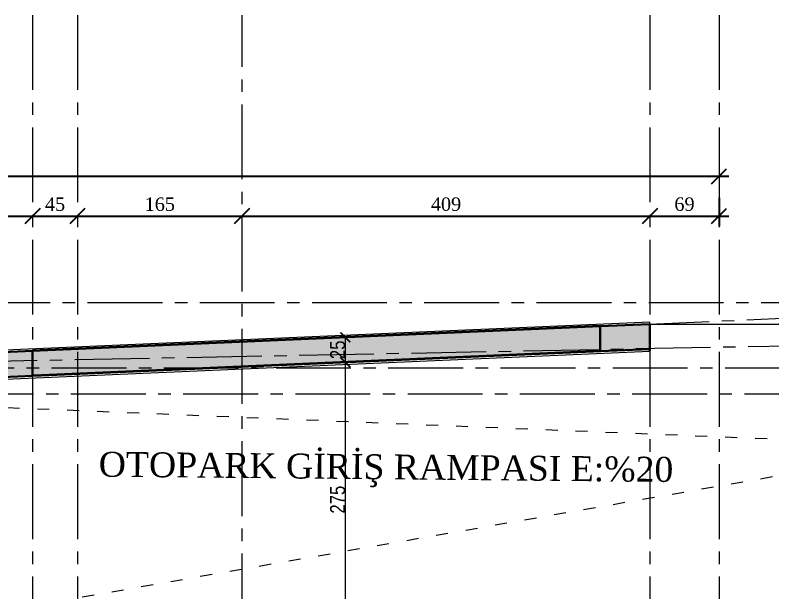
# Model space of a CAD drawing. Header units: millimetres. Extents: x 1373 to 40779, y 1939 to 6439.
# Drawn here: x 7764 to 8522, y 4988 to 5565 of the extents above; entities that cross this region are included whole.
import ezdxf
from ezdxf.enums import TextEntityAlignment as Align

# ---------------------------------------------------------------- set-up
doc = ezdxf.new("R2010")
doc.units = ezdxf.units.MM
doc.linetypes.add('ACAD_ISO03W100', pattern=[30, 12, -18])
doc.linetypes.add('IMPORT-CENTER2', pattern=[112.5, 75, -12.5, 12.5, -12.5])
for name, color, linetype, lineweight in [('A-ANNO-DIMS', 211, 'Continuous', 18), ('A-DETL', 6, 'Continuous', 30), ('A-DETL-GENF', 92, 'Continuous', 18), ('A-WALL', 20, 'Continuous', 9), ('A-WALL-FNSH', 113, 'Continuous', 18), ('ESYA', 3, 'Continuous', 25), ('OLCUIC', 241, 'Continuous', 20), ('S-GRID', 252, 'IMPORT-CENTER2', 5)]:
    doc.layers.add(name, color=color, linetype=linetype, lineweight=lineweight)
doc.layers.add('NOK_KOT', color=255, linetype='Continuous')
doc.styles.add('50', font='arial.ttf', dxfattribs={"width": 0.8})
doc.styles.add('OLUŞTURULMUŞ_STİL_1', font='times.ttf')
doc.styles.add('Times New Roman', font='times.ttf', dxfattribs={"height": 13.4})
doc.dimstyles.new('2_0_mm_-_Arial', dxfattribs={"dimscale": 30.48, "dimtxt": 14.029207, "dimasz": 0.492126, "dimexe": 0.328084, "dimexo": 0.625, "dimgap": 0.164042, "dimtad": 1, "dimdec": 0, "dimtxsty": 'Times New Roman', "dimblk1": 'OBLIQUE', "dimblk2": 'OBLIQUE', "dimsah": 1, "dimcen": 2.5, "dimdle": 0.328084, "dimazin": 3, "dimtfac": 1, "dimtix": 1, "dimtmove": 0, "dimatfit": 3, "dimfxl": 0.656168, "dimfxlon": 1, "dimtvp": 1, "dimarcsym": 2})
doc.dimstyles.new('NERGİS', dxfattribs={"dimtxt": 15, "dimasz": 10, "dimexe": 20, "dimexo": 150, "dimgap": 0, "dimtad": 1, "dimdec": 0, "dimzin": 1, "dimtxsty": '50', "dimblk": 'ARCHTICK', "dimcen": 0, "dimse1": 1, "dimse2": 1, "dimclrd": 56, "dimclrt": 56, "dimazin": 3, "dimtfac": 1, "dimtdec": 0, "dimtix": 1, "dimtmove": 2, "dimatfit": 2, "dimldrblk": 'DOTSMALL', "dimlwd": 0, "dimlwe": -1, "dimarcsym": 0})

# ---------------------------------------------------------------- blocks, each defined once
blk = doc.blocks.new('_Oblique')
at = {"color": 0, "linetype": 'ByBlock', "lineweight": -2}
blk.add_line((-0.5, -0.5), (0.5, 0.5), dxfattribs=at)
blk = doc.blocks.new('*D17051')
at = {"layer": 'A-ANNO-DIMS', "color": 0, "lineweight": -2, "transparency": 16777216}
blk.add_line((7551.21, 5364.18), (7791.21, 5364.18), dxfattribs=at)
at = {"layer": 'Defpoints', "color": 0, "transparency": 16777216}
for p in [(7561.21, 5384.18), (7781.21, 5384.18), (7781.21, 5364.18)]:
    blk.add_point(p, dxfattribs=at)
at = {"layer": 'A-ANNO-DIMS', "color": 0, "lineweight": -2, "transparency": 16777216, "xscale": 15, "yscale": 15, "zscale": 15, "rotation": 180}
blk.add_blockref('_Oblique', (7561.21, 5364.18), dxfattribs=at)
at = {"layer": 'A-ANNO-DIMS', "color": 0, "lineweight": -2, "transparency": 16777216, "xscale": 15, "yscale": 15, "zscale": 15}
blk.add_blockref('_Oblique', (7781.21, 5364.18), dxfattribs=at)
at = {"layer": 'A-ANNO-DIMS', "color": 0, "transparency": 16777216, "insert": (7671.21, 5375.99), "char_height": 13.4, "width": 36.4299, "attachment_point": 5, "style": 'Times New Roman'}
blk.add_mtext('\\A1;220', dxfattribs=at)
blk = doc.blocks.new('*D17052')
at = {"layer": 'A-ANNO-DIMS', "color": 0, "lineweight": -2, "transparency": 16777216}
blk.add_line((7771.21, 5364.18), (7836.21, 5364.18), dxfattribs=at)
at = {"layer": 'Defpoints', "color": 0, "transparency": 16777216}
for p in [(7781.21, 5384.18), (7826.21, 5384.18), (7826.21, 5364.18)]:
    blk.add_point(p, dxfattribs=at)
at = {"layer": 'A-ANNO-DIMS', "color": 0, "lineweight": -2, "transparency": 16777216, "xscale": 15, "yscale": 15, "zscale": 15, "rotation": 180}
blk.add_blockref('_Oblique', (7781.21, 5364.18), dxfattribs=at)
at = {"layer": 'A-ANNO-DIMS', "color": 0, "lineweight": -2, "transparency": 16777216, "xscale": 15, "yscale": 15, "zscale": 15}
blk.add_blockref('_Oblique', (7826.21, 5364.18), dxfattribs=at)
at = {"layer": 'A-ANNO-DIMS', "color": 0, "transparency": 16777216, "insert": (7803.71, 5375.99), "char_height": 13.4, "width": 24.2866, "attachment_point": 5, "style": 'Times New Roman'}
blk.add_mtext('\\A1;45', dxfattribs=at)
blk = doc.blocks.new('*D17053')
at = {"layer": 'A-ANNO-DIMS', "color": 0, "lineweight": -2, "transparency": 16777216}
blk.add_line((7816.21, 5364.18), (8001.21, 5364.18), dxfattribs=at)
at = {"layer": 'Defpoints', "color": 0, "transparency": 16777216}
for p in [(7826.21, 5384.18), (7991.21, 5384.18), (7991.21, 5364.18)]:
    blk.add_point(p, dxfattribs=at)
at = {"layer": 'A-ANNO-DIMS', "color": 0, "lineweight": -2, "transparency": 16777216, "xscale": 15, "yscale": 15, "zscale": 15, "rotation": 180}
blk.add_blockref('_Oblique', (7826.21, 5364.18), dxfattribs=at)
at = {"layer": 'A-ANNO-DIMS', "color": 0, "lineweight": -2, "transparency": 16777216, "xscale": 15, "yscale": 15, "zscale": 15}
blk.add_blockref('_Oblique', (7991.21, 5364.18), dxfattribs=at)
at = {"layer": 'A-ANNO-DIMS', "color": 0, "transparency": 16777216, "insert": (7908.71, 5375.99), "char_height": 13.4, "width": 36.4299, "attachment_point": 5, "style": 'Times New Roman'}
blk.add_mtext('\\A1;165', dxfattribs=at)
blk = doc.blocks.new('*D17054')
at = {"layer": 'A-ANNO-DIMS', "color": 0, "lineweight": -2, "transparency": 16777216}
blk.add_line((7981.21, 5364.18), (8409.97, 5364.18), dxfattribs=at)
at = {"layer": 'Defpoints', "color": 0, "transparency": 16777216}
for p in [(7991.21, 5384.18), (8399.97, 5384.18), (8399.97, 5364.18)]:
    blk.add_point(p, dxfattribs=at)
at = {"layer": 'A-ANNO-DIMS', "color": 0, "lineweight": -2, "transparency": 16777216, "xscale": 15, "yscale": 15, "zscale": 15, "rotation": 180}
blk.add_blockref('_Oblique', (7991.21, 5364.18), dxfattribs=at)
at = {"layer": 'A-ANNO-DIMS', "color": 0, "lineweight": -2, "transparency": 16777216, "xscale": 15, "yscale": 15, "zscale": 15}
blk.add_blockref('_Oblique', (8399.97, 5364.18), dxfattribs=at)
at = {"layer": 'A-ANNO-DIMS', "color": 0, "transparency": 16777216, "insert": (8195.59, 5376.01), "char_height": 13.4, "width": 36.4299, "attachment_point": 5, "style": 'Times New Roman'}
blk.add_mtext('\\A1;409', dxfattribs=at)
blk = doc.blocks.new('*D17055')
at = {"layer": 'A-ANNO-DIMS', "color": 0, "lineweight": -2, "transparency": 16777216}
for p, q in [((8469.19, 5382.27), (8469.19, 5354.18)), ((8389.97, 5364.18), (8479.19, 5364.18))]:
    blk.add_line(p, q, dxfattribs=at)
at = {"layer": 'Defpoints', "color": 0, "transparency": 16777216}
for p in [(8399.97, 5384.18), (8469.19, 5384.18), (8469.19, 5364.18)]:
    blk.add_point(p, dxfattribs=at)
at = {"layer": 'A-ANNO-DIMS', "color": 0, "lineweight": -2, "transparency": 16777216, "xscale": 15, "yscale": 15, "zscale": 15, "rotation": 180}
blk.add_blockref('_Oblique', (8399.97, 5364.18), dxfattribs=at)
at = {"layer": 'A-ANNO-DIMS', "color": 0, "lineweight": -2, "transparency": 16777216, "xscale": 15, "yscale": 15, "zscale": 15}
blk.add_blockref('_Oblique', (8469.19, 5364.18), dxfattribs=at)
at = {"layer": 'A-ANNO-DIMS', "color": 0, "transparency": 16777216, "insert": (8434.58, 5376.01), "char_height": 13.4, "width": 24.2866, "attachment_point": 5, "style": 'Times New Roman'}
blk.add_mtext('\\A1;69', dxfattribs=at)
blk = doc.blocks.new('*D17056')
at = {"layer": 'A-ANNO-DIMS', "color": 0, "lineweight": -2, "transparency": 16777216}
for p, q in [((6051.17, 5422.08), (6051.17, 5393.99)), ((6041.17, 5403.99), (8479.19, 5403.99))]:
    blk.add_line(p, q, dxfattribs=at)
at = {"layer": 'Defpoints', "color": 0, "transparency": 16777216}
for p in [(6051.17, 5423.99), (8469.19, 5423.99), (8469.19, 5403.99)]:
    blk.add_point(p, dxfattribs=at)
at = {"layer": 'A-ANNO-DIMS', "color": 0, "lineweight": -2, "transparency": 16777216, "xscale": 15, "yscale": 15, "zscale": 15, "rotation": 180}
blk.add_blockref('_Oblique', (6051.17, 5403.99), dxfattribs=at)
at = {"layer": 'A-ANNO-DIMS', "color": 0, "lineweight": -2, "transparency": 16777216, "xscale": 15, "yscale": 15, "zscale": 15}
blk.add_blockref('_Oblique', (8469.19, 5403.99), dxfattribs=at)
at = {"layer": 'A-ANNO-DIMS', "color": 0, "transparency": 16777216, "insert": (7260.18, 5415.8), "char_height": 13.4, "width": 48.5733, "attachment_point": 5, "style": 'Times New Roman'}
blk.add_mtext('\\A1;2418', dxfattribs=at)
blk = doc.blocks.new('_ArchTick')
at = {"color": 0, "linetype": 'ByBlock', "const_width": 0.15}
blk.add_lwpolyline([(-0.5, -0.5), (0.5, 0.5)], dxfattribs=at)
blk = doc.blocks.new('*D18099')
at = {"layer": 'Defpoints', "color": 0, "transparency": 16777216}
for p in [(8094.66, 5217.64), (8094.66, 5217.64), (8094.66, 4942.37)]:
    blk.add_point(p, dxfattribs=at)
at = {"layer": 'OLCUIC', "color": 56, "lineweight": 0, "transparency": 16777216}
blk.add_line((8094.66, 4942.37), (8094.66, 5217.64), dxfattribs=at)
at = {"layer": 'OLCUIC', "color": 56, "lineweight": 0, "transparency": 16777216, "xscale": 10, "yscale": 10, "zscale": 10}
for p, rotation in [((8094.66, 5217.64), 90), ((8094.66, 4942.37), 270)]:
    blk.add_blockref('_ArchTick', p, dxfattribs=dict(at, rotation=rotation))
at = {"layer": 'OLCUIC', "color": 56, "transparency": 16777216, "insert": (8087, 5080.01), "char_height": 15, "attachment_point": 5, "rotation": 90, "style": '50'}
blk.add_mtext('275', dxfattribs=at)
blk = doc.blocks.new('_DotSmall')
at = {"layer": 'ESYA', "color": 0, "const_width": 0.5}
blk.add_lwpolyline([(-0.0625, 0, 1), (0.0625, 0, 1)], format="xyb", close=True, dxfattribs=at)
blk = doc.blocks.new('*D18100')
at = {"layer": 'Defpoints', "color": 0, "transparency": 16777216}
for p in [(8094.66, 5242.66), (8094.66, 5242.66), (8094.66, 5217.64)]:
    blk.add_point(p, dxfattribs=at)
at = {"layer": 'OLCUIC', "color": 56, "lineweight": 0, "transparency": 16777216}
blk.add_line((8094.66, 5217.64), (8094.66, 5242.66), dxfattribs=at)
at = {"layer": 'OLCUIC', "color": 56, "lineweight": 0, "transparency": 16777216, "xscale": 10, "yscale": 10, "zscale": 10}
for p, rotation in [((8094.66, 5242.66), 90), ((8094.66, 5217.64), 270)]:
    blk.add_blockref('_ArchTick', p, dxfattribs=dict(at, rotation=rotation))
at = {"layer": 'OLCUIC', "color": 56, "transparency": 16777216, "insert": (8087, 5230.15), "char_height": 15, "attachment_point": 5, "rotation": 90, "style": '50'}
blk.add_mtext('25', dxfattribs=at)

msp = doc.modelspace()

# ---------------------------------------------------------------- hatches: boundary and pattern name
at = {"layer": 'A-DETL-GENF'}
h = msp.add_hatch(dxfattribs=at)
h.set_pattern_fill('ANSI33', color=153, style=0)
h.paths.add_polyline_path([(8349.97, 5228.75), (8349.97, 5253.77), (7781.21, 5229.02), (7781.21, 5203.99)])
h.paths.add_polyline_path([(7713.63, 5226.08), (7426.27, 5213.57), (7426.27, 5188.55), (7713.63, 5201.05)])
h.paths.add_polyline_path([(7376.27, 5211.64), (6763.21, 5199.7), (6803.21, 5199.7), (6803.21, 5175.47), (7376.27, 5186.63)])
h.paths.add_polyline_path([(6763.21, 5199.7), (6351.49, 5191.68), (6391.49, 5191.68), (6391.49, 5167.46), (6763.21, 5174.69)])
h.paths.add_polyline_path([(6351.49, 5191.68), (6051.17, 5185.83), (6091.17, 5185.83), (6091.17, 5161.61), (6351.49, 5166.68)])
h.paths.add_polyline_path([(6076.17, 5145.83), (6051.17, 5145.83), (6051.17, 4891.52), (6076.17, 4891.52)])
h.paths.add_polyline_path([(6076.17, 4851.52), (6051.17, 4851.52), (6051.17, 4406.56), (6076.17, 4406.56)])
h.paths.add_polyline_path([(6076.17, 4366.56), (6051.17, 4366.56), (6051.17, 4121.54), (6076.17, 4121.54)])
h.paths.add_polyline_path([(6076.17, 4121.54), (6051.17, 4121.54), (6051.17, 3881.56), (6076.17, 3881.56)])
h.paths.add_polyline_path([(6076.17, 3841.56), (6051.17, 3841.56), (6051.17, 3415.28), (6076.17, 3415.28)])
h.paths.add_polyline_path([(6351.49, 3400.28), (6091.17, 3400.28), (6091.17, 3375.28), (6351.49, 3375.28)])
h.paths.add_polyline_path([(6866.21, 3400.28), (6421.49, 3400.28), (6421.49, 3375.28), (6866.21, 3375.28)])
h.paths.add_polyline_path([(7386.21, 3400.28), (6901.21, 3400.28), (6901.21, 3375.28), (7386.21, 3375.28)])
h.paths.add_polyline_path([(7568.9, 4919.99), (7567.06, 5240.76), (7513.06, 5240.45), (7514.89, 4919.68)], flags=9)
h.paths.add_polyline_path([(6050.69, 4009.87), (6076.84, 4009.87), (6076.84, 4040.78), (6050.69, 4040.78)], flags=9)
h.paths.add_polyline_path([(6050.69, 3556.68), (6076.84, 3556.68), (6076.84, 3587.59), (6050.69, 3587.59)], flags=9)
h.paths.add_polyline_path([(6244.33, 3374.8), (6244.33, 3400.95), (6213.42, 3400.95), (6213.42, 3374.8)], flags=9)
h.paths.add_polyline_path([(7130.52, 3374.8), (7130.52, 3400.95), (7099.61, 3400.95), (7099.61, 3374.8)], flags=9)
h.paths.add_polyline_path([(7710.31, 3556.68), (7736.46, 3556.68), (7736.46, 3587.59), (7710.31, 3587.59)], flags=9)
h.paths.add_polyline_path([(7882.61, 3650.41), (7882.61, 3676.56), (7851.7, 3676.56), (7851.7, 3650.41)], flags=9)
h.paths.add_polyline_path([(7882.61, 3374.8), (7882.61, 3400.95), (7851.7, 3400.95), (7851.7, 3374.8)], flags=9)
h.paths.add_polyline_path([(7598.67, 3374.8), (7598.67, 3400.95), (7567.76, 3400.95), (7567.76, 3374.8)], flags=9)
h.paths.add_polyline_path([(7509.66, 3374.8), (7509.66, 3400.95), (7478.75, 3400.95), (7478.75, 3374.8)], flags=9)
h = msp.add_hatch(dxfattribs=at)
h.set_pattern_fill('FP_21', color=153, style=0, pattern_type=2)
h.set_pattern_definition([(45, (7356.856, 4456.518), (-17.9605, 17.9605), []), (45, (7374.816, 4456.518), (-17.9605, 17.9605), [12.7, -12.7])])
h.paths.add_polyline_path([(6051.17, 3375.28), (6091.17, 3375.28), (6091.17, 3415.28), (6051.17, 3415.28)])
h.paths.add_polyline_path([(6091.17, 3841.56), (6091.17, 3881.56), (6051.17, 3881.56), (6051.17, 3841.56)])
h.paths.add_polyline_path([(6091.17, 4366.56), (6091.17, 4406.56), (6051.17, 4406.56), (6051.17, 4366.56)])
h.paths.add_polyline_path([(6091.17, 4851.52), (6091.17, 4891.52), (6051.17, 4891.52), (6051.17, 4851.52)])
h.paths.add_polyline_path([(6051.17, 5145.83), (6091.17, 5145.83), (6091.17, 5185.83), (6051.17, 5185.83)])
h.paths.add_polyline_path([(6351.49, 5151.68), (6391.49, 5151.68), (6391.49, 5191.68), (6351.49, 5191.68)])
h.paths.add_polyline_path([(6763.21, 5159.7), (6803.21, 5159.7), (6803.21, 5199.7), (6763.21, 5199.7)])
h.paths.add_polyline_path([(7376.27, 5186.4), (7426.27, 5186.4), (7426.27, 5213.57), (7376.27, 5211.4)])
h.paths.add_polyline_path([(7731.21, 5201.84), (7781.21, 5204.02), (7781.21, 5229.02), (7731.21, 5226.84)])
h.paths.add_polyline_path([(8349.97, 5228.77), (8399.97, 5230.95), (8399.97, 5255.95), (8349.97, 5253.77)])

# ---------------------------------------------------------------- linework, layer by layer
at = {"layer": 'A-ANNO-DIMS', "color": 152, "true_color": 0x2776bb}
msp.add_lwpolyline([(8399.97, 5255.95), (8699.97, 5255.95)], dxfattribs=at)
at = {"layer": 'A-ANNO-DIMS', "color": 152, "linetype": 'ACAD_ISO03W100', "true_color": 0x2776bb}
msp.add_lwpolyline([(7426.27, 5185.83), (8699.97, 5133.64), (7426.27, 4911.77)], dxfattribs=at)
at = {"layer": 'A-DETL'}
for p, q in [((8399.97, 5255.95), (8349.97, 5253.77)), ((8349.97, 5253.77), (8349.97, 5228.77)), ((8399.97, 5228.92), (8399.97, 5255.95)), ((7781.21, 5229.02), (7731.21, 5226.84)), ((7781.21, 5204.02), (7781.21, 5229.02)), ((8349.97, 5228.77), (8399.97, 5230.95)), ((7731.21, 5201.84), (7781.21, 5204.02))]:
    msp.add_line(p, q, dxfattribs=at)
at = {"layer": 'A-WALL', "lineweight": 35}
for p, q in [((8349.97, 5253.77), (7781.21, 5229.02)), ((8351.05, 5228.79), (7782.29, 5204.04))]:
    msp.add_line(p, q, dxfattribs=at)
at = {"layer": 'A-WALL-FNSH', "color": 7, "lineweight": 9}
for p, q in [((8399.97, 5257.95), (7386.14, 5213.83)), ((8399.97, 5228.92), (8399.97, 5257.95)), ((7428.27, 5186.63), (8399.97, 5228.92))]:
    msp.add_line(p, q, dxfattribs=at)
at = {"layer": 'S-GRID', "lineweight": 18}
for p, q in [((7781.21, 5565.46), (7781.21, 2926.07)), ((7826.21, 5565.46), (7826.21, 2926.07)), ((7991.21, 2926.07), (7991.21, 5565.46)), ((8399.97, 5565.46), (8399.97, 2926.07)), ((8469.19, 5565.46), (8469.19, 2926.07)), ((5574.7, 5133), (9141.66, 5288.22)), ((9261.31, 5277.11), (5685.48, 5277.11)), ((5573.85, 5176.54), (9118.45, 5245.56)), ((9000.23, 5211.83), (5685.48, 5211.83)), ((8907.16, 5185.83), (5685.48, 5185.83))]:
    msp.add_line(p, q, dxfattribs=at)

# ---------------------------------------------------------------- texts
at = {"layer": 'NOK_KOT', "style": 'OLUŞTURULMUŞ_STİL_1'}
msp.add_text('OTOPARK GİRİŞ RAMPASI E:%%%20', height=25, rotation=359.47531, dxfattribs=at).set_placement((8423.2, 5090.26), align=Align.BOTTOM_RIGHT)

# ---------------------------------------------------------------- dimensions: what is measured, and where the dimension line sits
at = {"layer": 'A-ANNO-DIMS'}
for base, p1, p2, override, picture, middle in [((8469.19, 5403.99), (6051.17, 5423.99), (8469.19, 5423.99), {"dimse1": 0, "dimse2": 1, "dimfxl": 2418.013815}, '*D17056', (7260.18, 5415.8)), ((7781.21, 5364.18), (7561.21, 5384.18), (7781.21, 5384.18), {"dimse1": 1, "dimse2": 1, "dimfxl": 220}, '*D17051', (7671.21, 5375.99)), ((7826.21, 5364.18), (7781.21, 5384.18), (7826.21, 5384.18), {"dimse1": 1, "dimse2": 1, "dimfxl": 45}, '*D17052', (7803.71, 5375.99)), ((7991.21, 5364.18), (7826.21, 5384.18), (7991.21, 5384.18), {"dimse1": 1, "dimse2": 1, "dimfxl": 165}, '*D17053', (7908.71, 5375.99)), ((8399.97, 5364.18), (7991.21, 5384.18), (8399.97, 5384.18), {"dimse1": 1, "dimse2": 1, "dimfxl": 408.759004}, '*D17054', (8195.59, 5376.01)), ((8469.19, 5364.18), (8399.97, 5384.18), (8469.19, 5384.18), {"dimse1": 1, "dimse2": 0, "dimfxl": 69.219772}, '*D17055', (8434.58, 5376.01))]:
    dim = msp.add_linear_dim(base=base, p1=p1, p2=p2, dimstyle='2_0_mm_-_Arial', override=override, dxfattribs=at)
    dim.commit()
    dim.dimension.update_dxf_attribs({"geometry": picture, "text_midpoint": middle})
at = {"layer": 'OLCUIC'}
for base, p1, p2, picture, middle in [((8094.66, 5242.66), (8094.66, 5217.64), (8094.66, 5242.66), '*D18100', (8087, 5230.15)), ((8094.66, 5217.64), (8094.66, 4942.37), (8094.66, 5217.64), '*D18099', (8087, 5080.01))]:
    dim = msp.add_linear_dim(base=base, p1=p1, p2=p2, angle=90, dimstyle='NERGİS', dxfattribs=at)
    dim.commit()
    dim.dimension.update_dxf_attribs({"geometry": picture, "text_midpoint": middle})

doc.saveas('drawing.dxf')
